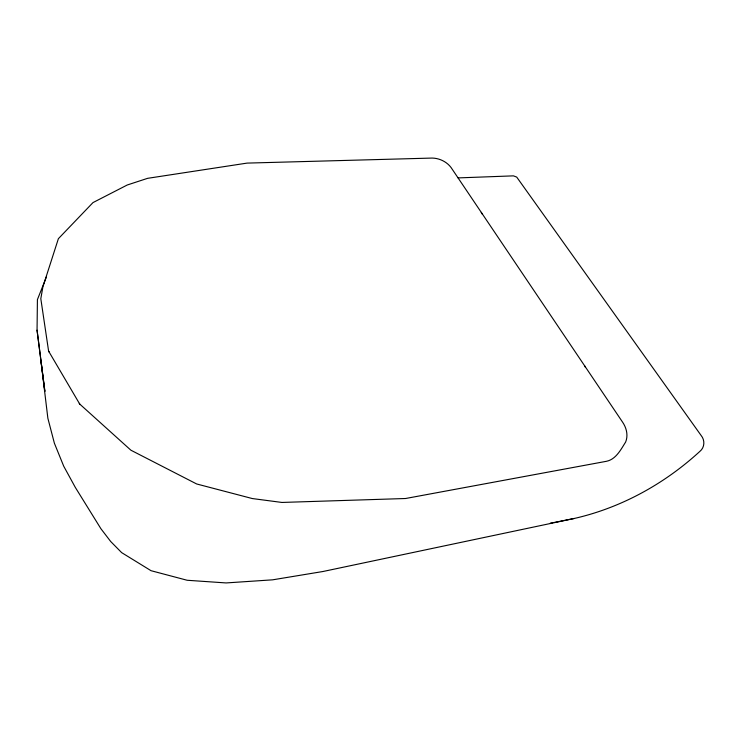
<?xml version="1.0" encoding="UTF-8"?>
<svg xmlns="http://www.w3.org/2000/svg" width="741" height="741" viewBox="0 0 741 741"><rect width="100%" height="100%" fill="white"/><g stroke="black" fill="none" stroke-linecap="round" stroke-linejoin="round"><path stroke-width="1.11" d="M37.05 330.171L44.858 391.229L37.05 330.171L37.42 299.577L46.47 276.865M40.857 360.126L47.869 418.257L54.38 443.211L63.717 466.2L75.295 487.374L100.915 528.731L110.678 541.486L121.654 552.629L151.044 570.7L187.186 580.268L226.098 582.935L272.605 579.832L322.872 571.524L574.182 518.487C621.19 507.807 664.473 483.882 699.893 451.362C704.747 447.49 705.071 440.2 701.171 435.541L516.718 177.09L513.448 175.858L458.068 177.905M553.657 522.581L574.182 518.487M550.341 523.127L552.573 522.794M79.713 404.049L130.898 450.204L196.652 483.966L252.329 498.554L281.923 502.444L405.568 498.508L606.536 461.282C616.03 459.309 620.912 449.472 625.654 442.007C628.34 435.365 626.543 428.029 622.662 422.268L451.028 167.466C446.619 161.658 439.413 158.222 432.17 158.065L247.086 163.103L147.607 178.331L127.22 185.009L92.996 202.589L58.382 238.695L42.913 286.804L40.811 298.706L48.6 351.123L79.713 404.049L79.296 403.345M48.6 351.123L49.147 352.04M481.252 212.371L482.345 214.242M584.575 365.758L585.473 367.379"/></g></svg>
